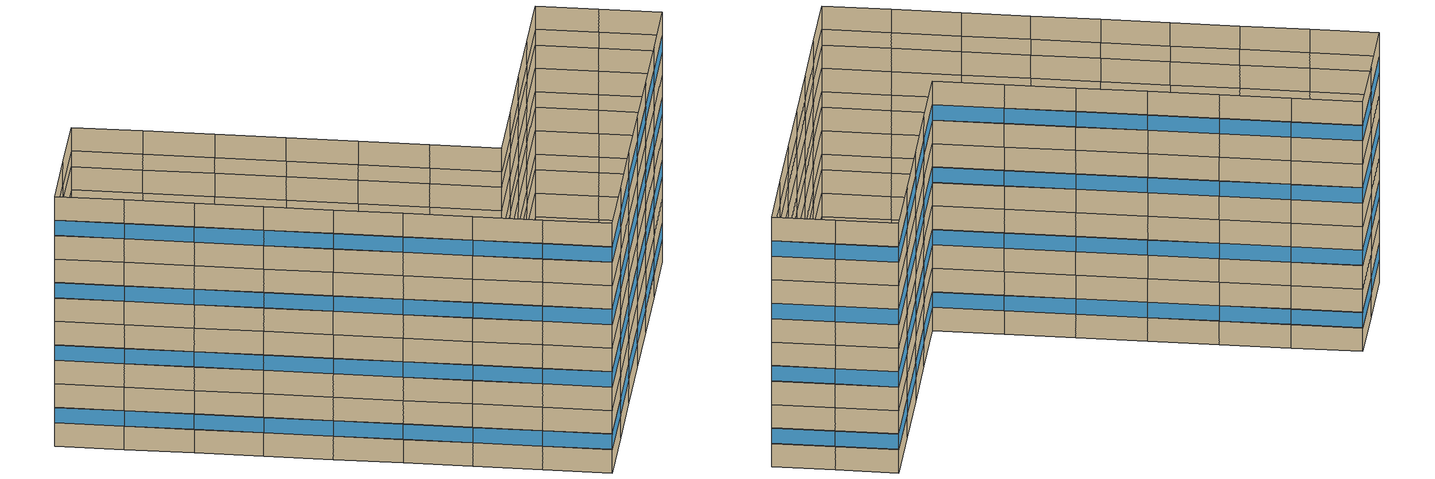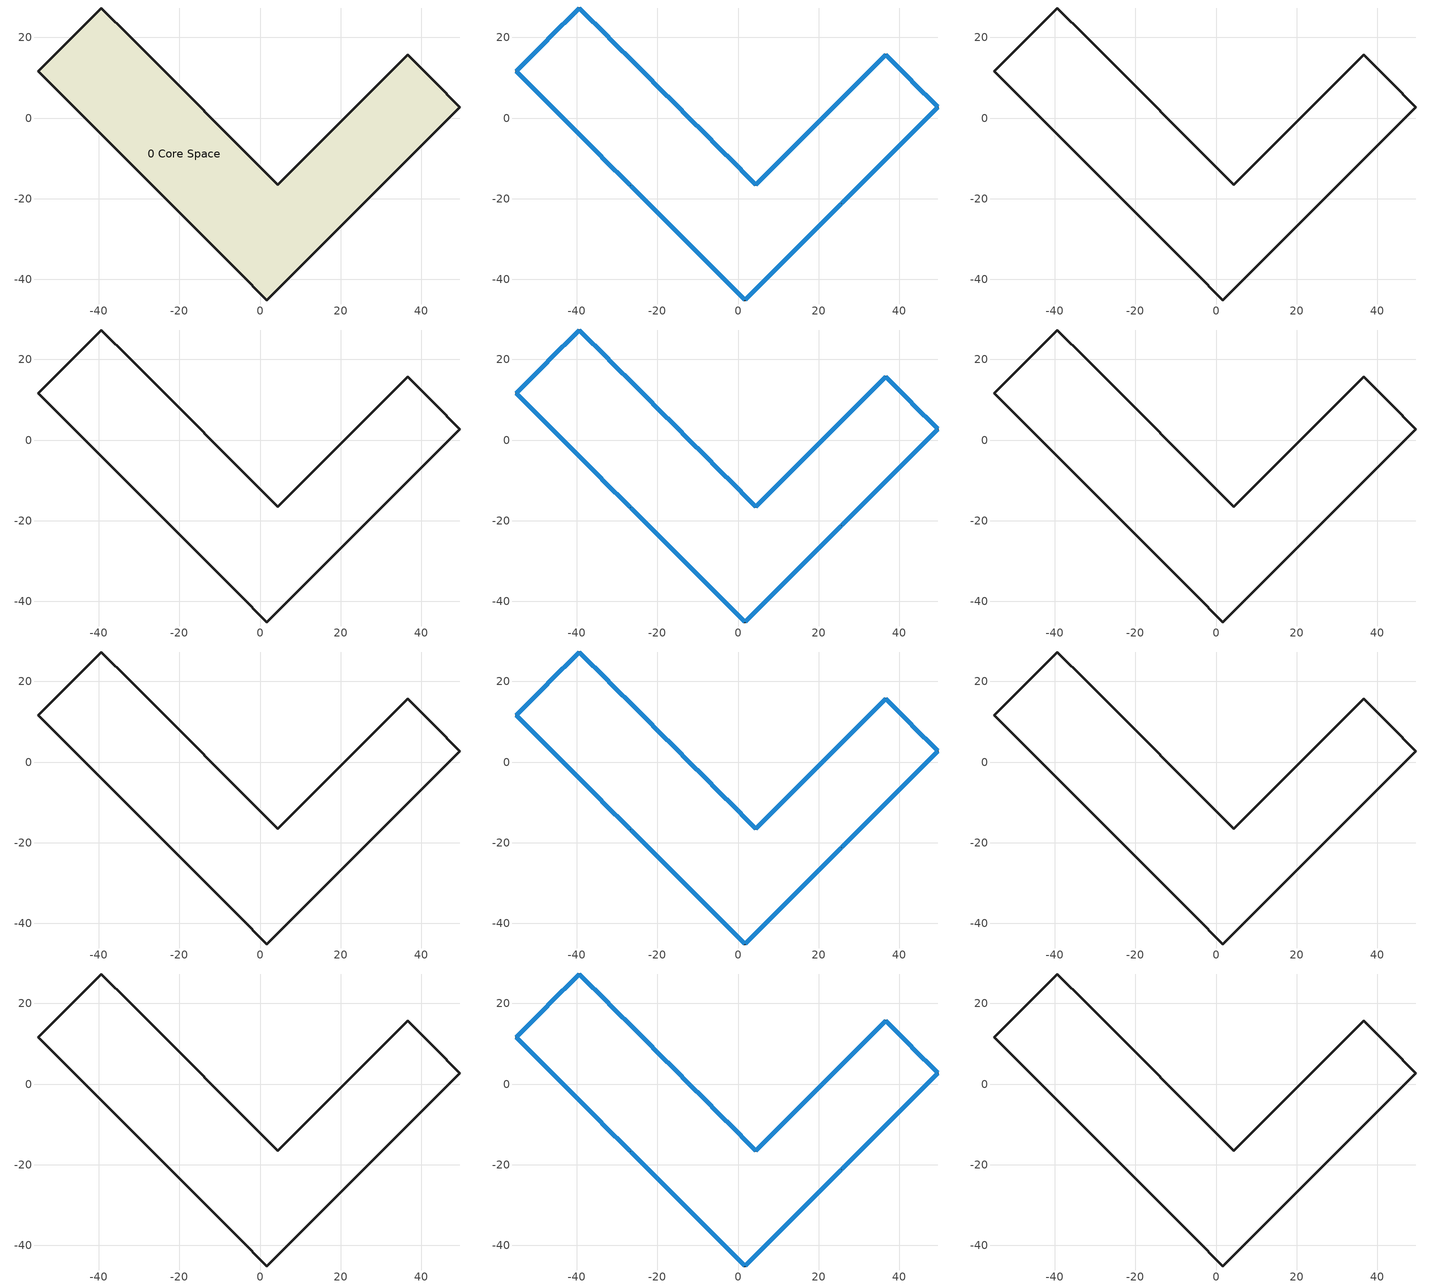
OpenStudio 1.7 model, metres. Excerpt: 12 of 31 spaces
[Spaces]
0 Core Space
 floor ground: -55.06,11.67 -47.23,19.49 -39.41,27.31 -32.1,20.01 -24.8,12.7 -17.5,5.4 -10.19,-1.91 -2.89,-9.21 4.42,-16.51 12.47,-8.46 20.52,-0.41 28.57,7.64 36.62,15.69 43.09,9.22 49.55,2.76 41.58,-5.22 33.6,-13.19 25.63,-21.17 17.65,-29.14 9.68,-37.12 1.7,-45.09 -5.39,-38 -12.49,-30.9 -19.58,-23.81 -26.68,-16.71 -33.77,-9.62 -40.87,-2.52 -47.96,4.57 z0
 wall outside: -47.23,19.49 -55.06,11.67 -47.96,4.57 -40.87,-2.52 -33.77,-9.62 -26.68,-16.71 -19.58,-23.81 -12.49,-30.9 -5.39,-38 1.7,-45.09 9.68,-37.12 17.65,-29.14 25.63,-21.17 33.6,-13.19 41.58,-5.22 49.55,2.76 43.09,9.22 36.62,15.69 28.57,7.64 20.52,-0.41 12.47,-8.46 4.42,-16.51 -2.89,-9.21 -10.19,-1.91 -17.5,5.4 -24.8,12.7 -32.1,20.01 -39.41,27.31 -47.23,19.49 z0:3.75
0 Core Space 1
 wall outside: -47.23,19.49 -55.06,11.67 -47.96,4.57 -40.87,-2.52 -33.77,-9.62 -26.68,-16.71 -19.58,-23.81 -12.49,-30.9 -5.39,-38 1.7,-45.09 9.68,-37.12 17.65,-29.14 25.63,-21.17 33.6,-13.19 41.58,-5.22 49.55,2.76 43.09,9.22 36.62,15.69 28.57,7.64 20.52,-0.41 12.47,-8.46 4.42,-16.51 -2.89,-9.21 -10.19,-1.91 -17.5,5.4 -24.8,12.7 -32.1,20.01 -39.41,27.31 -47.23,19.49 z3.75:6.25
 window: -19.56,-23.82 -12.5,-30.88 / -39.43,27.3 -47.21,19.51 / -24.82,12.72 -32.09,19.99 / 41.6,-5.2 49.53,2.74 / 4.4,-16.5 -2.87,-9.23 / 49.53,2.78 43.11,9.21 / -33.75,-9.63 -26.69,-16.69 / -2.9,-9.19 -10.17,-1.92 / 25.65,-21.15 33.58,-13.21 / -5.37,-38.01 1.68,-45.07 / -47.25,19.47 -55.04,11.69 / 12.45,-8.48 4.44,-16.5 / 17.67,-29.12 25.61,-21.18 / 28.55,7.62 20.54,-0.39 / 36.6,15.67 28.59,7.66 / 33.62,-13.17 41.56,-5.23 / -10.21,-1.89 -17.48,5.38 / -32.12,20.03 -39.39,27.3 / 20.5,-0.43 12.49,-8.45 / -40.85,-2.54 -33.79,-9.6 / -55.04,11.65 -47.98,4.59 / -17.51,5.42 -24.78,12.69 / -47.94,4.55 -40.88,-2.5 / 9.7,-37.1 17.63,-29.16 / -26.66,-16.73 -19.6,-23.79 / -12.47,-30.92 -5.41,-37.98 / 1.72,-45.07 9.66,-37.13 / 43.07,9.24 36.64,15.67 z3.78:6.2
0 Core Space 2
 wall outside: -47.23,19.49 -55.06,11.67 -47.96,4.57 -40.87,-2.52 -33.77,-9.62 -26.68,-16.71 -19.58,-23.81 -12.49,-30.9 -5.39,-38 1.7,-45.09 9.68,-37.12 17.65,-29.14 25.63,-21.17 33.6,-13.19 41.58,-5.22 49.55,2.76 43.09,9.22 36.62,15.69 28.57,7.64 20.52,-0.41 12.47,-8.46 4.42,-16.51 -2.89,-9.21 -10.19,-1.91 -17.5,5.4 -24.8,12.7 -32.1,20.01 -39.41,27.31 -47.23,19.49 z6.25:10
1 Core Space
 wall outside: -47.23,19.49 -55.06,11.67 -47.96,4.57 -40.87,-2.52 -33.77,-9.62 -26.68,-16.71 -19.58,-23.81 -12.49,-30.9 -5.39,-38 1.7,-45.09 9.68,-37.12 17.65,-29.14 25.63,-21.17 33.6,-13.19 41.58,-5.22 49.55,2.76 43.09,9.22 36.62,15.69 28.57,7.64 20.52,-0.41 12.47,-8.46 4.42,-16.51 -2.89,-9.21 -10.19,-1.91 -17.5,5.4 -24.8,12.7 -32.1,20.01 -39.41,27.31 -47.23,19.49 z10:13.75
1 Core Space 1
 wall outside: -47.23,19.49 -55.06,11.67 -47.96,4.57 -40.87,-2.52 -33.77,-9.62 -26.68,-16.71 -19.58,-23.81 -12.49,-30.9 -5.39,-38 1.7,-45.09 9.68,-37.12 17.65,-29.14 25.63,-21.17 33.6,-13.19 41.58,-5.22 49.55,2.76 43.09,9.22 36.62,15.69 28.57,7.64 20.52,-0.41 12.47,-8.46 4.42,-16.51 -2.89,-9.21 -10.19,-1.91 -17.5,5.4 -24.8,12.7 -32.1,20.01 -39.41,27.31 -47.23,19.49 z13.75:16.25
 window: -24.82,12.72 -32.09,19.99 / 36.6,15.67 28.59,7.66 / -32.12,20.03 -39.39,27.3 / 12.45,-8.48 4.44,-16.5 / -26.66,-16.73 -19.6,-23.79 / -2.9,-9.19 -10.17,-1.92 / 43.07,9.24 36.64,15.67 / 1.72,-45.07 9.66,-37.13 / -19.56,-23.82 -12.5,-30.88 / 17.67,-29.12 25.61,-21.18 / 49.53,2.78 43.11,9.21 / 41.6,-5.2 49.53,2.74 / -12.47,-30.92 -5.41,-37.98 / 4.4,-16.5 -2.87,-9.23 / -33.75,-9.63 -26.69,-16.69 / -10.21,-1.89 -17.48,5.38 / -55.04,11.65 -47.98,4.59 / 33.62,-13.17 41.56,-5.23 / 20.5,-0.43 12.49,-8.45 / -47.25,19.47 -55.04,11.69 / 25.65,-21.15 33.58,-13.21 / -17.51,5.42 -24.78,12.69 / -5.37,-38.01 1.68,-45.07 / -47.94,4.55 -40.88,-2.5 / -40.85,-2.54 -33.79,-9.6 / -39.43,27.3 -47.21,19.51 / 9.7,-37.1 17.63,-29.16 / 28.55,7.62 20.54,-0.39 z13.78:16.2
1 Core Space 2
 wall outside: -47.23,19.49 -55.06,11.67 -47.96,4.57 -40.87,-2.52 -33.77,-9.62 -26.68,-16.71 -19.58,-23.81 -12.49,-30.9 -5.39,-38 1.7,-45.09 9.68,-37.12 17.65,-29.14 25.63,-21.17 33.6,-13.19 41.58,-5.22 49.55,2.76 43.09,9.22 36.62,15.69 28.57,7.64 20.52,-0.41 12.47,-8.46 4.42,-16.51 -2.89,-9.21 -10.19,-1.91 -17.5,5.4 -24.8,12.7 -32.1,20.01 -39.41,27.31 -47.23,19.49 z16.25:20
2 Core Space
 wall outside: -47.23,19.49 -55.06,11.67 -47.96,4.57 -40.87,-2.52 -33.77,-9.62 -26.68,-16.71 -19.58,-23.81 -12.49,-30.9 -5.39,-38 1.7,-45.09 9.68,-37.12 17.65,-29.14 25.63,-21.17 33.6,-13.19 41.58,-5.22 49.55,2.76 43.09,9.22 36.62,15.69 28.57,7.64 20.52,-0.41 12.47,-8.46 4.42,-16.51 -2.89,-9.21 -10.19,-1.91 -17.5,5.4 -24.8,12.7 -32.1,20.01 -39.41,27.31 -47.23,19.49 z20:23.75
2 Core Space 1
 wall outside: -47.23,19.49 -55.06,11.67 -47.96,4.57 -40.87,-2.52 -33.77,-9.62 -26.68,-16.71 -19.58,-23.81 -12.49,-30.9 -5.39,-38 1.7,-45.09 9.68,-37.12 17.65,-29.14 25.63,-21.17 33.6,-13.19 41.58,-5.22 49.55,2.76 43.09,9.22 36.62,15.69 28.57,7.64 20.52,-0.41 12.47,-8.46 4.42,-16.51 -2.89,-9.21 -10.19,-1.91 -17.5,5.4 -24.8,12.7 -32.1,20.01 -39.41,27.31 -47.23,19.49 z23.75:26.25
 window: -2.9,-9.19 -10.17,-1.92 / -55.04,11.65 -47.98,4.59 / 41.6,-5.2 49.53,2.74 / -12.47,-30.92 -5.41,-37.98 / 20.5,-0.43 12.49,-8.45 / 36.6,15.67 28.59,7.66 / 4.4,-16.5 -2.87,-9.23 / 1.72,-45.07 9.66,-37.13 / -40.85,-2.54 -33.79,-9.6 / -26.66,-16.73 -19.6,-23.79 / -47.25,19.47 -55.04,11.69 / 25.65,-21.15 33.58,-13.21 / 49.53,2.78 43.11,9.21 / -24.82,12.72 -32.09,19.99 / -10.21,-1.89 -17.48,5.38 / -33.75,-9.63 -26.69,-16.69 / -19.56,-23.82 -12.5,-30.88 / 33.62,-13.17 41.56,-5.23 / -5.37,-38.01 1.68,-45.07 / 17.67,-29.12 25.61,-21.18 / 9.7,-37.1 17.63,-29.16 / 12.45,-8.48 4.44,-16.5 / -32.12,20.03 -39.39,27.3 / -47.94,4.55 -40.88,-2.5 / -17.51,5.42 -24.78,12.69 / -39.43,27.3 -47.21,19.51 / 43.07,9.24 36.64,15.67 / 28.55,7.62 20.54,-0.39 z23.78:26.2
2 Core Space 2
 wall outside: -47.23,19.49 -55.06,11.67 -47.96,4.57 -40.87,-2.52 -33.77,-9.62 -26.68,-16.71 -19.58,-23.81 -12.49,-30.9 -5.39,-38 1.7,-45.09 9.68,-37.12 17.65,-29.14 25.63,-21.17 33.6,-13.19 41.58,-5.22 49.55,2.76 43.09,9.22 36.62,15.69 28.57,7.64 20.52,-0.41 12.47,-8.46 4.42,-16.51 -2.89,-9.21 -10.19,-1.91 -17.5,5.4 -24.8,12.7 -32.1,20.01 -39.41,27.31 -47.23,19.49 z26.25:30
3 Core Space
 wall outside: -47.23,19.49 -55.06,11.67 -47.96,4.57 -40.87,-2.52 -33.77,-9.62 -26.68,-16.71 -19.58,-23.81 -12.49,-30.9 -5.39,-38 1.7,-45.09 9.68,-37.12 17.65,-29.14 25.63,-21.17 33.6,-13.19 41.58,-5.22 49.55,2.76 43.09,9.22 36.62,15.69 28.57,7.64 20.52,-0.41 12.47,-8.46 4.42,-16.51 -2.89,-9.21 -10.19,-1.91 -17.5,5.4 -24.8,12.7 -32.1,20.01 -39.41,27.31 -47.23,19.49 z30:33.75
3 Core Space 1
 wall outside: -47.23,19.49 -55.06,11.67 -47.96,4.57 -40.87,-2.52 -33.77,-9.62 -26.68,-16.71 -19.58,-23.81 -12.49,-30.9 -5.39,-38 1.7,-45.09 9.68,-37.12 17.65,-29.14 25.63,-21.17 33.6,-13.19 41.58,-5.22 49.55,2.76 43.09,9.22 36.62,15.69 28.57,7.64 20.52,-0.41 12.47,-8.46 4.42,-16.51 -2.89,-9.21 -10.19,-1.91 -17.5,5.4 -24.8,12.7 -32.1,20.01 -39.41,27.31 -47.23,19.49 z33.75:36.25
 window: 20.5,-0.43 12.49,-8.45 / -40.85,-2.54 -33.79,-9.6 / 41.6,-5.2 49.53,2.74 / 36.6,15.67 28.59,7.66 / -10.21,-1.89 -17.48,5.38 / -12.47,-30.92 -5.41,-37.98 / -47.94,4.55 -40.88,-2.5 / -5.37,-38.01 1.68,-45.07 / 33.62,-13.17 41.56,-5.23 / 12.45,-8.48 4.44,-16.5 / 28.55,7.62 20.54,-0.39 / 25.65,-21.15 33.58,-13.21 / -17.51,5.42 -24.78,12.69 / -33.75,-9.63 -26.69,-16.69 / -55.04,11.65 -47.98,4.59 / 43.07,9.24 36.64,15.67 / -24.82,12.72 -32.09,19.99 / -32.12,20.03 -39.39,27.3 / 9.7,-37.1 17.63,-29.16 / 4.4,-16.5 -2.87,-9.23 / 49.53,2.78 43.11,9.21 / -47.25,19.47 -55.04,11.69 / -39.43,27.3 -47.21,19.51 / 17.67,-29.12 25.61,-21.18 / -19.56,-23.82 -12.5,-30.88 / 1.72,-45.07 9.66,-37.13 / -26.66,-16.73 -19.6,-23.79 / -2.9,-9.19 -10.17,-1.92 z33.78:36.2
3 Core Space 2
 wall outside: -47.23,19.49 -55.06,11.67 -47.96,4.57 -40.87,-2.52 -33.77,-9.62 -26.68,-16.71 -19.58,-23.81 -12.49,-30.9 -5.39,-38 1.7,-45.09 9.68,-37.12 17.65,-29.14 25.63,-21.17 33.6,-13.19 41.58,-5.22 49.55,2.76 43.09,9.22 36.62,15.69 28.57,7.64 20.52,-0.41 12.47,-8.46 4.42,-16.51 -2.89,-9.21 -10.19,-1.91 -17.5,5.4 -24.8,12.7 -32.1,20.01 -39.41,27.31 -47.23,19.49 z36.25:40
[Building]
Building 1: North Axis {deg}=0; Default Construction Set=MyConsturction
[Construction]
ASHRAE 90.1-2004 ExtWall Mass ClimateZone 6: 1IN Stucco, 8IN CONCRETE HW RefBldg, Mass NonRes Wall Insulation-1.69, 1/2IN Gypsum
Interior Window: Clear 3mm
Interior Partition: G05 25mm wood
Exterior Door: F08 Metal surface, I01 25mm insulation board
ASHRAE 90.1-2004 ExtWindow ClimateZone 4-6: Fixed Window 3.24/0.39/0.31
[Material] Thermal Absorptance=0.9
Name | Roughness | Thickness {m} | Conductivity {W/m-K} | Density {kg/m3} | Specific Heat {J/kg-K} | Solar Absorptance | Visible Absorptance
1IN Stucco | Smooth | 0.0253 | 0.6918 | 1858 | 837 | 0.92 | 0.92
8IN CONCRETE HW RefBldg | Rough | 0.2032 | 1.311 | 2240 | 836.8 | 0.7 | 0.7
Mass NonRes Wall Insulation-1.69 | MediumRough | 0.0623673 | 0.049 | 265 | 836.8 | 0.7 | 0.7
1/2IN Gypsum | Smooth | 0.0127 | 0.16 | 784.9 | 830 | 0.4 | 0.4
G05 25mm wood | MediumSmooth | 0.0254 | 0.15 | 608 | 1630 | 0.5 | 0.5
F08 Metal surface | Smooth | 0.0008 | 45.28 | 7824 | 500 | 0.7 | 0.7
I01 25mm insulation board | MediumRough | 0.0254 | 0.03 | 43 | 1210 | 0.6 | 0.6
[WindowMaterial:SimpleGlazingSystem]
Fixed Window 3.24/0.39/0.31: U-Factor {W/m2-K}=3.23646; Solar Heat Gain Coefficient=0.39; Visible Transmittance=0.31
[WindowMaterial:Glazing]
Clear 3mm: Optical Data Type=SpectralAverage; Thickness {m}=0.003; Solar Transmittance at Normal Incidence=0.837; Front Side Solar Reflectance at Normal Incidence=0.075; Back Side Solar Reflectance at Normal Incidence=0; Visible Transmittance at Normal Incidence=0.898; Front Side Visible Reflectance at Normal Incidence=0.081; Back Side Visible Reflectance at Normal Incidence=0; Infrared Transmittance at Normal Incidence=0; Front Side Infrared Hemispherical Emissivity=0.84; Back Side Infrared Hemispherical Emissivity=0.84; Conductivity {W/m-K}=0.9; Dirt Correction Factor for Solar and Visible Transmittance=1; Solar Diffusing=No
[DefaultConstructionSet]
MyConsturction: Default Exterior Surface Constructions=Default Surface Constructions 1; Default Interior Surface Constructions=Default Surface Constructions 1; Default Ground Contact Surface Constructions=Default Surface Constructions 1; Default Exterior SubSurface Constructions=Default Sub Surface Constructions 1; Default Interior SubSurface Constructions=Default Sub Surface Constructions 1; Interior Partition Construction=Interior Partition
[DefaultSurfaceConstructions]
Default Surface Constructions 1: Floor Construction=ASHRAE 90.1-2004 ExtWall Mass ClimateZone 6; Wall Construction=ASHRAE 90.1-2004 ExtWall Mass ClimateZone 6; Roof Ceiling Construction=ASHRAE 90.1-2004 ExtWall Mass ClimateZone 6
[DefaultSubSurfaceConstructions]
Default Sub Surface Constructions 1: Fixed Window Construction=ASHRAE 90.1-2004 ExtWindow ClimateZone 4-6; Operable Window Construction=ASHRAE 90.1-2004 ExtWindow ClimateZone 4-6; Door Construction=Exterior Door; Glass Door Construction=ASHRAE 90.1-2004 ExtWindow ClimateZone 4-6; Skylight Construction=ASHRAE 90.1-2004 ExtWindow ClimateZone 4-6; Tubular Daylight Dome Construction=Interior Window; Tubular Daylight Diffuser Construction=Interior Window
[BuildingStory]
Name | Nominal Z Coordinate {m} | Nominal Floor to Floor Height {m}
Story 1 | 0 | 3.75
Story 2 | 3.75 | 2.5
Story 3 | 6.25 | 3.75
Story 4 | 10 | 3.75
Story 5 | 13.75 | 2.5
Story 6 | 16.25 | 3.75
Story 7 | 20 | 3.75
Story 8 | 23.75 | 2.5
Story 9 | 26.25 | 3.75
Story 10 | 30 | 3.75
Story 11 | 33.75 | 2.5
Story 12 | 36.25 | 3.75
[Space]
Name | Building Story | Thermal Zone
0 Core Space | Story 1 | Thermal Zone 6
0 Core Space 1 | Story 2 | Thermal Zone 14
0 Core Space 2 | Story 3 | Thermal Zone 13
1 Core Space | Story 4 | Thermal Zone 9
1 Core Space 1 | Story 5 | Thermal Zone 11
1 Core Space 2 | Story 6 | Thermal Zone 5
2 Core Space | Story 7 | Thermal Zone 8
2 Core Space 1 | Story 8 | Thermal Zone 2
2 Core Space 2 | Story 9 | Thermal Zone 12
3 Core Space | Story 10 | Thermal Zone 7
3 Core Space 1 | Story 11 | Thermal Zone 15
3 Core Space 2 | Story 12 | Thermal Zone 10
[ThermalZone] Use Ideal Air Loads=No
Thermal Zone 2; Thermal Zone 5; Thermal Zone 6; Thermal Zone 7; Thermal Zone 8; Thermal Zone 9; Thermal Zone 10; Thermal Zone 11; Thermal Zone 12; Thermal Zone 13; Thermal Zone 14; Thermal Zone 15
[Sizing:Zone] Zone Cooling Design Supply Air Temperature {C}=14; Zone Heating Design Supply Air Temperature {C}=40; Zone Cooling Design Supply Air Humidity Ratio {kg-H2O/kg-air}=0.0085; Zone Heating Design Supply Air Humidity Ratio {kg-H2O/kg-air}=0.008; Cooling Design Air Flow Method=DesignDay; Heating Design Air Flow Method=DesignDay
Thermal Zone 1; Thermal Zone 2; Thermal Zone 3; Thermal Zone 4; Thermal Zone 5; Thermal Zone 6; Thermal Zone 7; Thermal Zone 8; Thermal Zone 9; Thermal Zone 10; Thermal Zone 11; Thermal Zone 12; Thermal Zone 13; Thermal Zone 14; Thermal Zone 15; Thermal Zone 16; Thermal Zone 17; Thermal Zone 18; Thermal Zone 19; Thermal Zone 20; Thermal Zone 21; Thermal Zone 22; Thermal Zone 23; Thermal Zone 24; Thermal Zone 25; Thermal Zone 26; Thermal Zone 27; Thermal Zone 28; Thermal Zone 29; Thermal Zone 30; Thermal Zone 31
